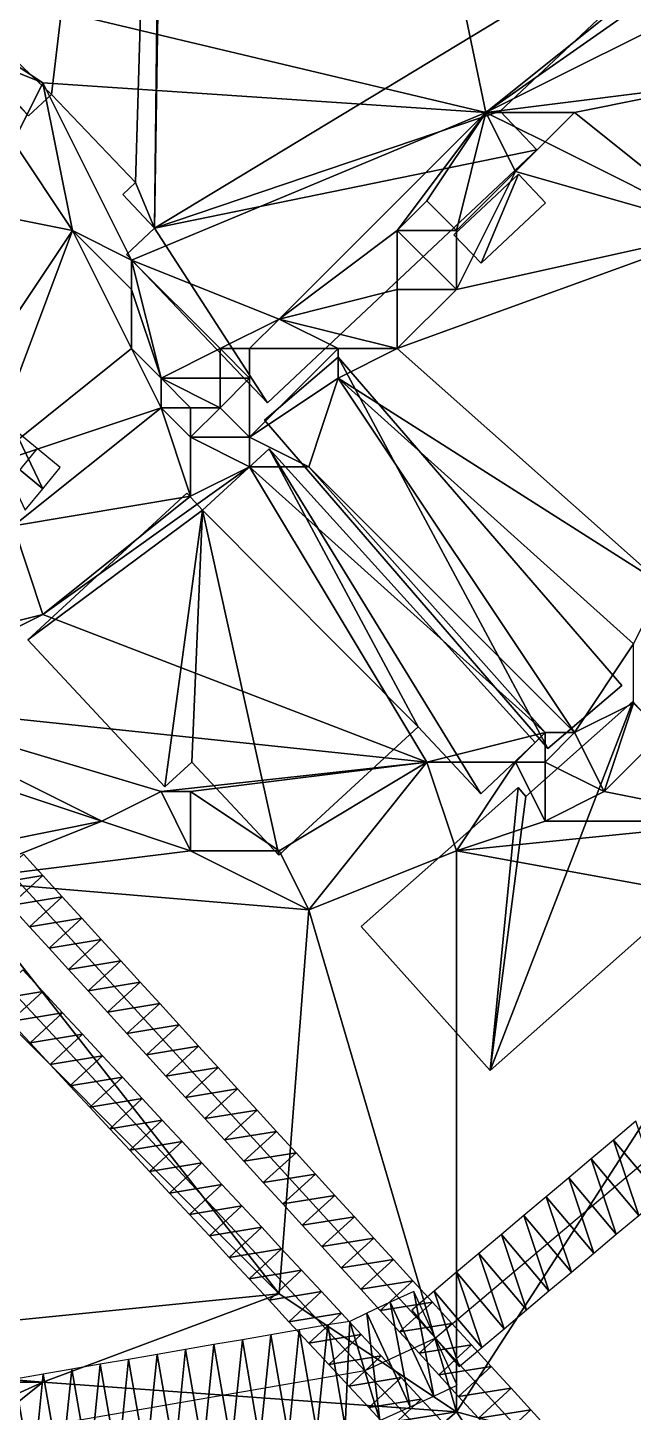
# Model space of a CAD drawing. Header units: metres. Extents: x -1103 to 901, y -902 to 905.
# Drawn here: x -485 to -444, y 412 to 505.7 of the extents above; entities that cross this region are included whole.
import ezdxf

# ---------------------------------------------------------------- set-up
doc = ezdxf.new("R2010")
doc.units = ezdxf.units.M
for name, color, linetype in [('OSM_BUILDING_FOOTPRINTS', 7, 'CONTINUOUS'), ('OSM_BUILDING_ROOFS', 1, 'CONTINUOUS'), ('OSM_BUILDING_WALLS', 8, 'CONTINUOUS'), ('OSM_ROAD_AXES', 2, 'CONTINUOUS'), ('OSM_ROAD_SURFACE', 9, 'CONTINUOUS'), ('OSM_TERRAIN', 3, 'CONTINUOUS')]:
    doc.layers.add(name, color=color, linetype=linetype)

msp = doc.modelspace()

# ---------------------------------------------------------------- linework, layer by layer
at = {"layer": 'OSM_BUILDING_FOOTPRINTS'}
msp.add_polyline3d([(-523.852, 529.436, 6.58), (-478.808, 571.792, 6.58), (-478.808, 571.792, 6.58), (-474.917, 567.7, 6.58), (-475.602, 567.059, 6.58), (-472.286, 563.586, 6.58), (-475.381, 560.667, 6.58), (-434.371, 517.625, 6.58), (-453.041, 500.075, 6.58), (-450.554, 497.465, 6.58), (-468.781, 480.334, 6.58), (-478.343, 490.365, 6.58), (-476.431, 492.156, 6.58), (-478.597, 494.434, 6.58), (-477.735, 495.242, 6.58), (-483.417, 501.213, 6.58), (-484.975, 499.754, 6.58), (-487.827, 502.751, 6.58)], dxfattribs=at)
for points in [[(-456.169, 491.714, 8.432), (-451.803, 495.817, 8.432), (-449.957, 493.882, 8.432), (-454.323, 489.779, 8.432), (-456.169, 491.714, 8.432)], [(-469.002, 479.151, 9.463), (-463.995, 483.42, 9.463), (-444.806, 461.18, 9.463), (-449.813, 456.911, 9.463), (-469.002, 479.151, 9.463)], [(-450.664, 457.332, 9.811), (-454.345, 453.848, 9.811), (-458.59, 458.393, 9.811), (-468.029, 449.69, 9.811), (-473.921, 456.004, 9.811), (-475.745, 454.334, 9.811), (-485.019, 464.276, 9.811), (-474.242, 474.207, 9.811), (-473.181, 473.068, 9.811), (-468.682, 477.216, 9.811), (-450.664, 457.332, 9.811)], [(-462.447, 444.857, 10.336), (-451.825, 454.268, 10.336), (-451.294, 453.671, 10.336), (-444.043, 460.096, 10.336), (-435.83, 450.962, 10.336), (-453.704, 435.114, 10.336), (-462.447, 444.857, 10.336)]]:
    msp.add_polyline3d(points, close=True, dxfattribs=at)
at = {"layer": 'OSM_BUILDING_ROOFS'}
for points in [[(-475.602, 567.059, 11.78), (-502.22, 519.14, 11.78), (-483.417, 501.213, 11.78)], [(-475.602, 567.059, 11.78), (-483.417, 501.213, 11.78), (-477.735, 495.242, 11.78)], [(-475.602, 567.059, 11.78), (-477.735, 495.242, 11.78), (-476.431, 492.156, 11.78)], [(-475.602, 567.059, 11.78), (-476.431, 492.156, 11.78), (-475.381, 560.667, 11.78)], [(-476.431, 492.156, 11.78), (-434.371, 517.625, 11.78), (-475.381, 560.667, 11.78)], [(-502.22, 519.14, 11.78), (-487.827, 502.751, 11.78), (-484.975, 499.754, 11.78)], [(-502.22, 519.14, 11.78), (-484.975, 499.754, 11.78), (-483.417, 501.213, 11.78)], [(-476.431, 492.156, 11.78), (-453.041, 500.075, 11.78), (-434.371, 517.625, 11.78)], [(-476.431, 492.156, 11.78), (-450.554, 497.465, 11.78), (-453.041, 500.075, 11.78)], [(-476.431, 492.156, 11.78), (-468.781, 480.334, 11.78), (-450.554, 497.465, 11.78)], [(-477.735, 495.242, 11.78), (-478.597, 494.434, 11.78), (-476.431, 492.156, 11.78)], [(-451.803, 495.817, 18.432), (-456.169, 491.714, 18.432), (-454.323, 489.779, 18.432)], [(-451.803, 495.817, 18.432), (-454.323, 489.779, 18.432), (-449.957, 493.882, 18.432)], [(-476.431, 492.156, 11.78), (-478.343, 490.365, 11.78), (-468.781, 480.334, 11.78)], [(-463.995, 483.42, 19.463), (-469.002, 479.151, 19.463), (-449.813, 456.911, 19.463)], [(-463.995, 483.42, 19.463), (-449.813, 456.911, 19.463), (-444.806, 461.18, 19.463)], [(-458.59, 458.393, 18.211), (-468.682, 477.216, 18.211), (-473.181, 473.068, 18.211)], [(-454.345, 453.848, 18.211), (-450.664, 457.332, 18.211), (-468.682, 477.216, 18.211)], [(-458.59, 458.393, 18.211), (-454.345, 453.848, 18.211), (-468.682, 477.216, 18.211)], [(-473.181, 473.068, 18.211), (-474.242, 474.207, 18.211), (-485.019, 464.276, 18.211)], [(-473.181, 473.068, 18.211), (-485.019, 464.276, 18.211), (-475.745, 454.334, 18.211)], [(-473.181, 473.068, 18.211), (-475.745, 454.334, 18.211), (-473.921, 456.004, 18.211)], [(-473.181, 473.068, 18.211), (-473.921, 456.004, 18.211), (-468.029, 449.69, 18.211)], [(-473.181, 473.068, 18.211), (-468.029, 449.69, 18.211), (-458.59, 458.393, 18.211)], [(-453.704, 435.114, 25.136), (-435.83, 450.962, 25.136), (-444.043, 460.096, 25.136)], [(-453.704, 435.114, 25.136), (-444.043, 460.096, 25.136), (-451.294, 453.671, 25.136)], [(-451.825, 454.268, 25.136), (-462.447, 444.857, 25.136), (-453.704, 435.114, 25.136)], [(-453.704, 435.114, 25.136), (-451.294, 453.671, 25.136), (-451.825, 454.268, 25.136)]]:
    msp.add_3dface(points, dxfattribs=at)
at = {"layer": 'OSM_BUILDING_WALLS'}
for points in [[(-453.041, 500.075, 6.58), (-434.371, 517.625, 6.58), (-434.371, 517.625, 11.78)], [(-453.041, 500.075, 6.58), (-434.371, 517.625, 11.78), (-453.041, 500.075, 11.78)], [(-487.827, 502.751, 6.58), (-484.975, 499.754, 6.58), (-484.975, 499.754, 11.78)], [(-487.827, 502.751, 6.58), (-484.975, 499.754, 11.78), (-487.827, 502.751, 11.78)], [(-484.975, 499.754, 6.58), (-483.417, 501.213, 6.58), (-483.417, 501.213, 11.78)], [(-484.975, 499.754, 6.58), (-483.417, 501.213, 11.78), (-484.975, 499.754, 11.78)], [(-483.417, 501.213, 6.58), (-477.735, 495.242, 6.58), (-477.735, 495.242, 11.78)], [(-483.417, 501.213, 6.58), (-477.735, 495.242, 11.78), (-483.417, 501.213, 11.78)], [(-450.554, 497.465, 6.58), (-453.041, 500.075, 6.58), (-453.041, 500.075, 11.78)], [(-450.554, 497.465, 6.58), (-453.041, 500.075, 11.78), (-450.554, 497.465, 11.78)], [(-468.781, 480.334, 6.58), (-450.554, 497.465, 6.58), (-450.554, 497.465, 11.78)], [(-468.781, 480.334, 6.58), (-450.554, 497.465, 11.78), (-468.781, 480.334, 11.78)], [(-477.735, 495.242, 6.58), (-478.597, 494.434, 6.58), (-478.597, 494.434, 11.78)], [(-477.735, 495.242, 6.58), (-478.597, 494.434, 11.78), (-477.735, 495.242, 11.78)], [(-451.803, 495.817, 8.432), (-456.169, 491.714, 8.432), (-456.169, 491.714, 18.432)], [(-451.803, 495.817, 8.432), (-456.169, 491.714, 18.432), (-451.803, 495.817, 18.432)], [(-449.957, 493.882, 8.432), (-451.803, 495.817, 8.432), (-451.803, 495.817, 18.432)], [(-449.957, 493.882, 8.432), (-451.803, 495.817, 18.432), (-449.957, 493.882, 18.432)], [(-478.597, 494.434, 6.58), (-476.431, 492.156, 6.58), (-476.431, 492.156, 11.78)], [(-478.597, 494.434, 6.58), (-476.431, 492.156, 11.78), (-478.597, 494.434, 11.78)], [(-454.323, 489.779, 8.432), (-449.957, 493.882, 8.432), (-449.957, 493.882, 18.432)], [(-454.323, 489.779, 8.432), (-449.957, 493.882, 18.432), (-454.323, 489.779, 18.432)], [(-476.431, 492.156, 6.58), (-478.343, 490.365, 6.58), (-478.343, 490.365, 11.78)], [(-476.431, 492.156, 6.58), (-478.343, 490.365, 11.78), (-476.431, 492.156, 11.78)], [(-456.169, 491.714, 8.432), (-454.323, 489.779, 8.432), (-454.323, 489.779, 18.432)], [(-456.169, 491.714, 8.432), (-454.323, 489.779, 18.432), (-456.169, 491.714, 18.432)], [(-478.343, 490.365, 6.58), (-468.781, 480.334, 6.58), (-468.781, 480.334, 11.78)], [(-478.343, 490.365, 6.58), (-468.781, 480.334, 11.78), (-478.343, 490.365, 11.78)], [(-463.995, 483.42, 9.463), (-469.002, 479.151, 9.463), (-469.002, 479.151, 19.463)], [(-463.995, 483.42, 9.463), (-469.002, 479.151, 19.463), (-463.995, 483.42, 19.463)], [(-444.806, 461.18, 9.463), (-463.995, 483.42, 9.463), (-463.995, 483.42, 19.463)], [(-444.806, 461.18, 9.463), (-463.995, 483.42, 19.463), (-444.806, 461.18, 19.463)], [(-469.002, 479.151, 9.463), (-449.813, 456.911, 9.463), (-449.813, 456.911, 19.463)], [(-469.002, 479.151, 9.463), (-449.813, 456.911, 19.463), (-469.002, 479.151, 19.463)], [(-468.682, 477.216, 9.811), (-473.181, 473.068, 9.811), (-473.181, 473.068, 18.211)], [(-468.682, 477.216, 9.811), (-473.181, 473.068, 18.211), (-468.682, 477.216, 18.211)], [(-450.664, 457.332, 9.811), (-468.682, 477.216, 9.811), (-468.682, 477.216, 18.211)], [(-450.664, 457.332, 9.811), (-468.682, 477.216, 18.211), (-450.664, 457.332, 18.211)], [(-474.242, 474.207, 9.811), (-485.019, 464.276, 9.811), (-485.019, 464.276, 18.211)], [(-474.242, 474.207, 9.811), (-485.019, 464.276, 18.211), (-474.242, 474.207, 18.211)], [(-473.181, 473.068, 9.811), (-474.242, 474.207, 9.811), (-474.242, 474.207, 18.211)], [(-473.181, 473.068, 9.811), (-474.242, 474.207, 18.211), (-473.181, 473.068, 18.211)], [(-485.019, 464.276, 9.811), (-475.745, 454.334, 9.811), (-475.745, 454.334, 18.211)], [(-485.019, 464.276, 9.811), (-475.745, 454.334, 18.211), (-485.019, 464.276, 18.211)], [(-449.813, 456.911, 9.463), (-444.806, 461.18, 9.463), (-444.806, 461.18, 19.463)], [(-449.813, 456.911, 9.463), (-444.806, 461.18, 19.463), (-449.813, 456.911, 19.463)], [(-444.043, 460.096, 10.336), (-451.294, 453.671, 10.336), (-451.294, 453.671, 25.136)], [(-444.043, 460.096, 10.336), (-451.294, 453.671, 25.136), (-444.043, 460.096, 25.136)], [(-435.83, 450.962, 10.336), (-444.043, 460.096, 10.336), (-444.043, 460.096, 25.136)], [(-435.83, 450.962, 10.336), (-444.043, 460.096, 25.136), (-435.83, 450.962, 25.136)], [(-468.029, 449.69, 9.811), (-458.59, 458.393, 9.811), (-458.59, 458.393, 18.211)], [(-468.029, 449.69, 9.811), (-458.59, 458.393, 18.211), (-468.029, 449.69, 18.211)], [(-458.59, 458.393, 9.811), (-454.345, 453.848, 9.811), (-454.345, 453.848, 18.211)], [(-458.59, 458.393, 9.811), (-454.345, 453.848, 18.211), (-458.59, 458.393, 18.211)], [(-454.345, 453.848, 9.811), (-450.664, 457.332, 9.811), (-450.664, 457.332, 18.211)], [(-454.345, 453.848, 9.811), (-450.664, 457.332, 18.211), (-454.345, 453.848, 18.211)], [(-475.745, 454.334, 9.811), (-473.921, 456.004, 9.811), (-473.921, 456.004, 18.211)], [(-475.745, 454.334, 9.811), (-473.921, 456.004, 18.211), (-475.745, 454.334, 18.211)], [(-473.921, 456.004, 9.811), (-468.029, 449.69, 9.811), (-468.029, 449.69, 18.211)], [(-473.921, 456.004, 9.811), (-468.029, 449.69, 18.211), (-473.921, 456.004, 18.211)], [(-451.825, 454.268, 10.336), (-462.447, 444.857, 10.336), (-462.447, 444.857, 25.136)], [(-451.825, 454.268, 10.336), (-462.447, 444.857, 25.136), (-451.825, 454.268, 25.136)], [(-451.294, 453.671, 10.336), (-451.825, 454.268, 10.336), (-451.825, 454.268, 25.136)], [(-451.294, 453.671, 10.336), (-451.825, 454.268, 25.136), (-451.294, 453.671, 25.136)], [(-453.704, 435.114, 10.336), (-435.83, 450.962, 10.336), (-435.83, 450.962, 25.136)], [(-453.704, 435.114, 10.336), (-435.83, 450.962, 25.136), (-453.704, 435.114, 25.136)], [(-462.447, 444.857, 10.336), (-453.704, 435.114, 10.336), (-453.704, 435.114, 25.136)], [(-462.447, 444.857, 10.336), (-453.704, 435.114, 25.136), (-462.447, 444.857, 25.136)]]:
    msp.add_3dface(points, dxfattribs=at)
at = {"layer": 'OSM_ROAD_AXES'}
for points in [[(122.704, 900, 14.924), (119.46, 899.394, 14.933), (106.482, 892.704, 14.527), (74.459, 865.687, 12.272), (60.41, 853.832, 10.881), (51.611, 846.411, 10.251), (47.432, 842.883, 10.112), (37.119, 834.18, 9.665), (-27.977, 779.25, 22.168), (-47.145, 763.081, 20.766), (-119.813, 701.759, 11.666), (-283.232, 563.809, 11.554), (-361.261, 499.721, 16.837), (-381.478, 480.954, 12.537), (-457.418, 416.977, 14.011)], [(-838.648, 834.494, 15.4), (-831.551, 826.731, 15.381), (-825.228, 819.797, 14.907), (-811.068, 804.292, 14.83), (-764.928, 753.786, 13.168), (-675.103, 655.385, 11.211), (-644.461, 622.208, 8.88), (-643.19, 620.439, 8.946), (-597.703, 570.619, 12.345), (-502.252, 466.079, 12.351), (-457.418, 416.977, 14.011), (-369.163, 320.322, 16.335), (-349.653, 307.45, 14.764)], [(-361.437, 301.467, 13.838), (-370.103, 315.434, 15.982), (-462.193, 414.766, 14.188), (-601.052, 564.337, 12.663), (-622.199, 587.24, 10.487), (-643.654, 610.475, 9.174), (-645.611, 612.908, 9.08), (-707.867, 679.725, 14.044), (-807.818, 787.328, 14.131), (-831.396, 812.951, 14.445), (-838.526, 820.648, 14.021)], [(-502.252, 466.079, 12.351), (-493.851, 465.681, 11.993), (-484.367, 477.226, 11.242)], [(-457.418, 416.977, 14.011), (-462.193, 414.766, 14.188), (-541.139, 401.118, 17.827), (-647.907, 382.56, 17.765)]]:
    msp.add_polyline3d(points, dxfattribs=at)
at = {"layer": 'OSM_ROAD_SURFACE'}
for points in [[(-484.007, 474.514, 11.331), (-485.913, 478.496, 11.217), (-487.098, 477.053, 11.276)], [(-484.007, 474.514, 11.331), (-482.822, 475.957, 11.307), (-485.913, 478.496, 11.217)], [(-485.193, 473.071, 11.355), (-484.007, 474.514, 11.331), (-487.098, 477.053, 11.276)], [(-487.536, 447.737, 13.874), (-484.002, 448.316, 13.805), (-485.321, 449.76, 13.653)], [(-487.536, 447.737, 13.874), (-486.217, 446.293, 13.893), (-484.002, 448.316, 13.805)], [(-486.217, 446.293, 13.893), (-482.683, 446.872, 13.889), (-484.002, 448.316, 13.805)], [(-486.217, 446.293, 13.893), (-484.899, 444.849, 13.913), (-482.683, 446.872, 13.889)], [(-484.899, 444.849, 13.913), (-481.365, 445.428, 13.908), (-482.683, 446.872, 13.889)], [(-484.899, 444.849, 13.913), (-483.58, 443.405, 13.932), (-481.365, 445.428, 13.908)], [(-483.58, 443.405, 13.932), (-480.046, 443.984, 13.927), (-481.365, 445.428, 13.908)], [(-483.58, 443.405, 13.932), (-482.261, 441.961, 13.951), (-480.046, 443.984, 13.927)], [(-482.261, 441.961, 13.951), (-478.727, 442.54, 13.947), (-480.046, 443.984, 13.927)], [(-484.012, 440.473, 13.969), (-485.36, 441.925, 13.948), (-487.559, 439.884, 13.947)], [(-482.261, 441.961, 13.951), (-480.943, 440.517, 13.971), (-478.727, 442.54, 13.947)], [(-480.943, 440.517, 13.971), (-477.409, 441.095, 13.966), (-478.727, 442.54, 13.947)], [(-480.943, 440.517, 13.971), (-479.624, 439.073, 13.99), (-477.409, 441.095, 13.966)], [(-479.624, 439.073, 13.99), (-476.09, 439.651, 13.985), (-477.409, 441.095, 13.966)], [(-484.012, 440.473, 13.969), (-487.559, 439.884, 13.947), (-486.211, 438.431, 13.968)], [(-482.664, 439.02, 13.988), (-484.012, 440.473, 13.969), (-486.211, 438.431, 13.968)], [(-482.664, 439.02, 13.988), (-486.211, 438.431, 13.968), (-484.862, 436.979, 13.989)], [(-481.316, 437.568, 14.008), (-482.664, 439.02, 13.988), (-484.862, 436.979, 13.989)], [(-479.624, 439.073, 13.99), (-478.305, 437.628, 14.009), (-476.09, 439.651, 13.985)], [(-478.305, 437.628, 14.009), (-474.771, 438.207, 14.005), (-476.09, 439.651, 13.985)], [(-478.305, 437.628, 14.009), (-476.987, 436.184, 14.028), (-474.771, 438.207, 14.005)], [(-476.987, 436.184, 14.028), (-473.453, 436.763, 14.024), (-474.771, 438.207, 14.005)], [(-481.316, 437.568, 14.008), (-484.862, 436.979, 13.989), (-483.514, 435.527, 14.01)], [(-479.968, 436.116, 14.027), (-481.316, 437.568, 14.008), (-483.514, 435.527, 14.01)], [(-479.968, 436.116, 14.027), (-483.514, 435.527, 14.01), (-482.166, 434.075, 14.036)], [(-478.619, 434.664, 14.046), (-479.968, 436.116, 14.027), (-482.166, 434.075, 14.036)], [(-476.987, 436.184, 14.028), (-475.668, 434.74, 14.048), (-473.453, 436.763, 14.024)], [(-475.668, 434.74, 14.048), (-472.134, 435.319, 14.043), (-473.453, 436.763, 14.024)], [(-475.668, 434.74, 14.048), (-474.349, 433.296, 14.067), (-472.134, 435.319, 14.043)], [(-474.349, 433.296, 14.067), (-470.815, 433.875, 14.062), (-472.134, 435.319, 14.043)], [(-478.619, 434.664, 14.046), (-482.166, 434.075, 14.036), (-480.818, 432.623, 14.062)], [(-477.271, 433.212, 14.066), (-478.619, 434.664, 14.046), (-480.818, 432.623, 14.062)], [(-477.271, 433.212, 14.066), (-480.818, 432.623, 14.062), (-479.47, 431.171, 14.089)], [(-475.923, 431.76, 14.085), (-477.271, 433.212, 14.066), (-479.47, 431.171, 14.089)], [(-474.349, 433.296, 14.067), (-473.031, 431.852, 14.086), (-470.815, 433.875, 14.062)], [(-473.031, 431.852, 14.086), (-469.497, 432.43, 14.082), (-470.815, 433.875, 14.062)], [(-473.031, 431.852, 14.086), (-471.712, 430.408, 14.106), (-469.497, 432.43, 14.082)], [(-471.712, 430.408, 14.106), (-468.178, 430.986, 14.101), (-469.497, 432.43, 14.082)], [(-475.923, 431.76, 14.085), (-479.47, 431.171, 14.089), (-478.122, 429.719, 14.115)], [(-474.575, 430.308, 14.105), (-475.923, 431.76, 14.085), (-478.122, 429.719, 14.115)], [(-443.84, 431.685, 13.913), (-445.359, 430.405, 13.927), (-442.138, 426.581, 13.96)], [(-471.712, 430.408, 14.106), (-470.393, 428.963, 14.125), (-468.178, 430.986, 14.101)], [(-470.393, 428.963, 14.125), (-466.859, 429.542, 14.112), (-468.178, 430.986, 14.101)], [(-445.359, 430.405, 13.927), (-446.878, 429.126, 13.941), (-443.657, 425.302, 13.97)], [(-445.359, 430.405, 13.927), (-443.657, 425.302, 13.97), (-442.138, 426.581, 13.96)], [(-474.575, 430.308, 14.105), (-478.122, 429.719, 14.115), (-476.774, 428.266, 14.142)], [(-473.227, 428.855, 14.124), (-474.575, 430.308, 14.105), (-476.774, 428.266, 14.142)], [(-470.393, 428.963, 14.125), (-469.075, 427.519, 14.144), (-466.859, 429.542, 14.112)], [(-469.075, 427.519, 14.144), (-465.541, 428.098, 14.101), (-466.859, 429.542, 14.112)], [(-473.227, 428.855, 14.124), (-476.774, 428.266, 14.142), (-475.425, 426.814, 14.168)], [(-471.879, 427.403, 14.143), (-473.227, 428.855, 14.124), (-475.425, 426.814, 14.168)], [(-446.878, 429.126, 13.941), (-448.397, 427.846, 13.954), (-445.175, 424.022, 13.981)], [(-446.878, 429.126, 13.941), (-445.175, 424.022, 13.981), (-443.657, 425.302, 13.97)], [(-469.075, 427.519, 14.144), (-467.756, 426.075, 14.163), (-465.541, 428.098, 14.101)], [(-467.756, 426.075, 14.163), (-464.222, 426.654, 14.09), (-465.541, 428.098, 14.101)], [(-448.397, 427.846, 13.954), (-449.916, 426.566, 13.968), (-446.694, 422.743, 13.992)], [(-448.397, 427.846, 13.954), (-446.694, 422.743, 13.992), (-445.175, 424.022, 13.981)], [(-471.879, 427.403, 14.143), (-475.425, 426.814, 14.168), (-474.077, 425.362, 14.195)], [(-470.531, 425.951, 14.163), (-471.879, 427.403, 14.143), (-474.077, 425.362, 14.195)], [(-467.756, 426.075, 14.163), (-466.437, 424.631, 14.157), (-464.222, 426.654, 14.09)], [(-466.437, 424.631, 14.157), (-462.903, 425.21, 14.08), (-464.222, 426.654, 14.09)], [(-470.531, 425.951, 14.163), (-474.077, 425.362, 14.195), (-472.729, 423.91, 14.221)], [(-469.182, 424.499, 14.182), (-470.531, 425.951, 14.163), (-472.729, 423.91, 14.221)], [(-449.916, 426.566, 13.968), (-451.434, 425.287, 13.982), (-448.213, 421.463, 14.003)], [(-449.916, 426.566, 13.968), (-448.213, 421.463, 14.003), (-446.694, 422.743, 13.992)], [(-466.437, 424.631, 14.157), (-465.119, 423.187, 14.147), (-462.903, 425.21, 14.08)], [(-465.119, 423.187, 14.147), (-461.585, 423.765, 14.069), (-462.903, 425.21, 14.08)], [(-451.434, 425.287, 13.982), (-452.953, 424.007, 13.995), (-449.732, 420.184, 14.014)], [(-451.434, 425.287, 13.982), (-449.732, 420.184, 14.014), (-448.213, 421.463, 14.003)], [(-469.182, 424.499, 14.182), (-472.729, 423.91, 14.221), (-471.381, 422.458, 14.248)], [(-467.834, 423.047, 14.202), (-469.182, 424.499, 14.182), (-471.381, 422.458, 14.248)], [(-452.953, 424.007, 13.995), (-454.472, 422.728, 14.009), (-451.25, 418.904, 14.025)], [(-452.953, 424.007, 13.995), (-451.25, 418.904, 14.025), (-449.732, 420.184, 14.014)], [(-467.834, 423.047, 14.202), (-471.381, 422.458, 14.248), (-470.033, 421.006, 14.274)], [(-466.486, 421.595, 14.192), (-467.834, 423.047, 14.202), (-470.033, 421.006, 14.274)], [(-465.119, 423.187, 14.147), (-463.8, 421.743, 14.136), (-461.585, 423.765, 14.069)], [(-463.8, 421.743, 14.136), (-460.266, 422.321, 14.058), (-461.585, 423.765, 14.069)], [(-463.8, 421.743, 14.136), (-462.481, 420.298, 14.125), (-460.266, 422.321, 14.058)], [(-462.481, 420.298, 14.125), (-458.947, 420.877, 14.048), (-460.266, 422.321, 14.058)], [(-454.472, 422.728, 14.009), (-455.991, 421.448, 14.023), (-452.769, 417.624, 14.038)], [(-454.472, 422.728, 14.009), (-452.769, 417.624, 14.038), (-451.25, 418.904, 14.025)], [(-466.486, 421.595, 14.192), (-470.033, 421.006, 14.274), (-468.685, 419.554, 14.297)], [(-465.138, 420.143, 14.181), (-466.486, 421.595, 14.192), (-468.685, 419.554, 14.297)], [(-455.991, 421.448, 14.023), (-457.51, 420.169, 14.04), (-454.288, 416.345, 14.051)], [(-455.991, 421.448, 14.023), (-454.288, 416.345, 14.051), (-452.769, 417.624, 14.038)], [(-465.138, 420.143, 14.181), (-468.685, 419.554, 14.297), (-467.337, 418.101, 14.309)], [(-463.79, 418.69, 14.17), (-465.138, 420.143, 14.181), (-467.337, 418.101, 14.309)], [(-462.481, 420.298, 14.125), (-461.163, 418.854, 14.115), (-458.947, 420.877, 14.048)], [(-461.163, 418.854, 14.115), (-457.629, 419.433, 14.045), (-458.947, 420.877, 14.048)], [(-458.889, 420.153, 14.055), (-460.48, 419.416, 14.095), (-457.538, 413.064, 14.106)], [(-457.51, 420.169, 14.04), (-459.028, 418.889, 14.071), (-455.807, 415.065, 14.065)], [(-458.889, 420.153, 14.055), (-457.538, 413.064, 14.106), (-455.947, 413.801, 14.074)], [(-457.51, 420.169, 14.04), (-455.807, 415.065, 14.065), (-454.288, 416.345, 14.051)], [(-460.48, 419.416, 14.095), (-462.072, 418.679, 14.135), (-459.13, 412.327, 14.22)], [(-461.163, 418.854, 14.115), (-459.844, 417.41, 14.104), (-457.629, 419.433, 14.045)], [(-460.48, 419.416, 14.095), (-459.13, 412.327, 14.22), (-457.538, 413.064, 14.106)], [(-459.844, 417.41, 14.104), (-456.31, 417.989, 14.048), (-457.629, 419.433, 14.045)], [(-463.79, 418.69, 14.17), (-467.337, 418.101, 14.309), (-465.988, 416.649, 14.321)], [(-462.442, 417.238, 14.158), (-463.79, 418.69, 14.17), (-465.988, 416.649, 14.321)], [(-462.072, 418.679, 14.135), (-463.212, 418.114, 14.164), (-461.174, 411.417, 14.338)], [(-462.072, 418.679, 14.135), (-461.174, 411.417, 14.338), (-459.13, 412.327, 14.22)], [(-466.64, 417.549, 14.305), (-468.566, 417.216, 14.415), (-467.373, 410.318, 14.648)], [(-466.64, 417.549, 14.305), (-467.373, 410.318, 14.648), (-465.448, 410.651, 14.552)], [(-464.714, 417.881, 14.197), (-466.64, 417.549, 14.305), (-465.448, 410.651, 14.552)], [(-464.714, 417.881, 14.197), (-465.448, 410.651, 14.552), (-463.522, 410.984, 14.456)], [(-463.212, 418.114, 14.164), (-464.714, 417.881, 14.197), (-463.522, 410.984, 14.456)], [(-463.212, 418.114, 14.164), (-463.522, 410.984, 14.456), (-461.174, 411.417, 14.338)], [(-459.844, 417.41, 14.104), (-458.525, 415.966, 14.093), (-456.31, 417.989, 14.048)], [(-458.525, 415.966, 14.093), (-454.973, 416.524, 14.053), (-456.31, 417.989, 14.048)], [(-472.417, 416.55, 14.636), (-474.342, 416.217, 14.746), (-473.15, 409.319, 14.936)], [(-472.417, 416.55, 14.636), (-473.15, 409.319, 14.936), (-471.224, 409.652, 14.84)], [(-470.491, 416.883, 14.525), (-472.417, 416.55, 14.636), (-471.224, 409.652, 14.84)], [(-470.491, 416.883, 14.525), (-471.224, 409.652, 14.84), (-469.299, 409.985, 14.744)], [(-468.566, 417.216, 14.415), (-470.491, 416.883, 14.525), (-469.299, 409.985, 14.744)], [(-468.566, 417.216, 14.415), (-469.299, 409.985, 14.744), (-467.373, 410.318, 14.648)], [(-462.442, 417.238, 14.158), (-465.988, 416.649, 14.321), (-464.64, 415.197, 14.333)], [(-461.093, 415.786, 14.147), (-462.442, 417.238, 14.158), (-464.64, 415.197, 14.333)], [(-458.525, 415.966, 14.093), (-457.188, 414.501, 14.083), (-454.973, 416.524, 14.053)], [(-457.188, 414.501, 14.083), (-453.635, 415.06, 14.059), (-454.973, 416.524, 14.053)], [(-478.193, 415.551, 14.967), (-480.119, 415.219, 15.078), (-478.926, 408.321, 15.225)], [(-478.193, 415.551, 14.967), (-478.926, 408.321, 15.225), (-477.001, 408.654, 15.129)], [(-476.268, 415.884, 14.857), (-478.193, 415.551, 14.967), (-477.001, 408.654, 15.129)], [(-476.268, 415.884, 14.857), (-477.001, 408.654, 15.129), (-475.075, 408.987, 15.033)], [(-474.342, 416.217, 14.746), (-476.268, 415.884, 14.857), (-475.075, 408.987, 15.033)], [(-474.342, 416.217, 14.746), (-475.075, 408.987, 15.033), (-473.15, 409.319, 14.936)], [(-461.093, 415.786, 14.147), (-464.64, 415.197, 14.333), (-463.292, 413.745, 14.345)], [(-459.739, 414.325, 14.143), (-461.093, 415.786, 14.147), (-463.292, 413.745, 14.345)], [(-483.97, 414.553, 15.299), (-485.895, 414.22, 15.411), (-484.703, 407.322, 15.514)], [(-483.97, 414.553, 15.299), (-484.703, 407.322, 15.514), (-482.777, 407.655, 15.417)], [(-482.044, 414.886, 15.188), (-483.97, 414.553, 15.299), (-482.777, 407.655, 15.417)], [(-482.044, 414.886, 15.188), (-482.777, 407.655, 15.417), (-480.852, 407.988, 15.321)], [(-480.119, 415.219, 15.078), (-482.044, 414.886, 15.188), (-480.852, 407.988, 15.321)], [(-480.119, 415.219, 15.078), (-480.852, 407.988, 15.321), (-478.926, 408.321, 15.225)], [(-457.188, 414.501, 14.083), (-455.851, 413.037, 14.079), (-453.635, 415.06, 14.059)], [(-455.851, 413.037, 14.079), (-452.298, 413.595, 14.074), (-453.635, 415.06, 14.059)], [(-485.895, 414.22, 15.411), (-486.628, 406.989, 15.61), (-484.703, 407.322, 15.514)], [(-459.739, 414.325, 14.143), (-463.292, 413.745, 14.345), (-461.938, 412.285, 14.353)], [(-458.384, 412.864, 14.155), (-459.739, 414.325, 14.143), (-461.938, 412.285, 14.353)], [(-455.851, 413.037, 14.079), (-454.514, 411.573, 14.092), (-452.298, 413.595, 14.074)], [(-454.514, 411.573, 14.092), (-450.961, 412.131, 14.088), (-452.298, 413.595, 14.074)], [(-458.384, 412.864, 14.155), (-461.938, 412.285, 14.353), (-460.584, 410.824, 14.325)], [(-457.03, 411.403, 14.148), (-458.384, 412.864, 14.155), (-460.584, 410.824, 14.325)], [(-454.514, 411.573, 14.092), (-453.177, 410.108, 14.144), (-450.961, 412.131, 14.088)], [(-453.177, 410.108, 14.144), (-449.624, 410.666, 14.103), (-450.961, 412.131, 14.088)]]:
    msp.add_3dface(points, dxfattribs=at)
at = {"layer": 'OSM_TERRAIN'}
for points in [[(-454, 500, 9.148), (-464, 548, 9.148), (-496, 510, 9.251)], [(-434, 516, 9.247), (-464, 548, 9.148), (-454, 500, 9.148)], [(-434, 514, 9.816), (-434, 516, 9.247), (-454, 500, 9.148)], [(-454, 500, 9.148), (-438, 508, 9.66), (-434, 514, 9.816)], [(-494, 506, 10.676), (-484, 502, 9.148), (-496, 510, 9.251)], [(-484, 502, 9.148), (-454, 500, 9.148), (-496, 510, 9.251)], [(-454, 500, 9.148), (-438, 502, 10.019), (-438, 508, 9.66)], [(-486, 498, 10.739), (-484, 502, 9.148), (-494, 506, 10.676)], [(-482, 492, 10.549), (-484, 502, 9.148), (-486, 498, 10.739)], [(-482, 492, 10.549), (-478, 490, 9.149), (-484, 502, 9.148)], [(-478, 490, 9.149), (-454, 500, 9.148), (-484, 502, 9.148)], [(-448, 500, 10.004), (-438, 502, 10.019), (-454, 500, 9.148)], [(-438, 492, 10.651), (-438, 502, 10.019), (-448, 500, 10.004)], [(-494, 474, 10.813), (-482, 492, 10.549), (-522, 500, 10.646)], [(-482, 492, 10.549), (-486, 498, 10.739), (-522, 500, 10.646)], [(-478, 490, 9.149), (-468, 486, 9.148), (-454, 500, 9.148)], [(-468, 486, 9.148), (-460, 492, 9.204), (-454, 500, 9.148)], [(-460, 492, 9.204), (-458, 494, 9.531), (-454, 500, 9.148)], [(-456, 492, 10.533), (-454, 500, 9.148), (-458, 494, 9.531)], [(-456, 492, 10.533), (-452, 496, 10.471), (-454, 500, 9.148)], [(-452, 496, 10.471), (-450, 498, 9.709), (-454, 500, 9.148)], [(-450, 498, 9.709), (-448, 500, 10.004), (-454, 500, 9.148)], [(-450, 498, 9.709), (-438, 492, 10.651), (-448, 500, 10.004)], [(-438, 492, 10.651), (-450, 498, 9.709), (-452, 496, 10.471)], [(-456, 488, 10.479), (-452, 496, 10.471), (-456, 492, 10.533)], [(-452, 496, 10.471), (-456, 488, 10.479), (-438, 492, 10.651)], [(-460, 492, 9.204), (-456, 492, 10.533), (-458, 494, 9.531)], [(-494, 474, 10.813), (-488, 476, 11.269), (-482, 492, 10.549)], [(-488, 476, 11.269), (-478, 484, 10.971), (-482, 492, 10.549)], [(-478, 484, 10.971), (-478, 488, 9.706), (-482, 492, 10.549)], [(-478, 488, 9.706), (-478, 490, 9.149), (-482, 492, 10.549)], [(-460, 488, 9.321), (-460, 492, 9.204), (-468, 486, 9.148)], [(-460, 484, 10.825), (-442, 468, 11.818), (-438, 492, 10.651)], [(-460, 484, 10.825), (-438, 492, 10.651), (-456, 488, 10.479)], [(-460, 488, 9.321), (-456, 488, 10.479), (-460, 492, 9.204)], [(-456, 488, 10.479), (-456, 492, 10.533), (-460, 492, 9.204)], [(-476, 482, 11.076), (-478, 490, 9.149), (-478, 488, 9.706)], [(-476, 482, 11.076), (-472, 484, 9.148), (-478, 490, 9.149)], [(-472, 484, 9.148), (-468, 486, 9.148), (-478, 490, 9.149)], [(-478, 484, 10.971), (-476, 482, 11.076), (-478, 488, 9.706)], [(-460, 484, 10.825), (-460, 488, 9.321), (-468, 486, 9.148)], [(-460, 484, 10.825), (-456, 488, 10.479), (-460, 488, 9.321)], [(-472, 484, 9.148), (-470, 484, 9.148), (-468, 486, 9.148)], [(-470, 484, 9.148), (-464, 484, 11.369), (-468, 486, 9.148)], [(-464, 484, 11.369), (-460, 484, 10.825), (-468, 486, 9.148)], [(-488, 476, 11.269), (-476, 480, 11.182), (-478, 484, 10.971)], [(-476, 480, 11.182), (-476, 482, 11.076), (-478, 484, 10.971)], [(-476, 482, 11.076), (-472, 482, 9.717), (-472, 484, 9.148)], [(-472, 482, 9.717), (-470, 482, 9.904), (-472, 484, 9.148)], [(-470, 482, 9.904), (-470, 484, 9.148), (-472, 484, 9.148)], [(-470, 478, 11.727), (-470, 484, 9.148), (-470, 482, 9.904)], [(-470, 478, 11.727), (-464, 482, 11.699), (-464, 484, 11.369)], [(-470, 478, 11.727), (-464, 484, 11.369), (-470, 484, 9.148)], [(-464, 482, 11.699), (-442, 468, 11.818), (-460, 484, 10.825)], [(-464, 482, 11.699), (-460, 484, 10.825), (-464, 484, 11.369)], [(-476, 480, 11.182), (-474, 480, 11.182), (-476, 482, 11.076)], [(-474, 480, 11.182), (-472, 480, 10.726), (-476, 482, 11.076)], [(-472, 480, 10.726), (-472, 482, 9.717), (-476, 482, 11.076)], [(-472, 480, 10.726), (-470, 482, 9.904), (-472, 482, 9.717)], [(-472, 480, 10.726), (-470, 478, 11.727), (-470, 482, 9.904)], [(-466, 476, 11.699), (-464, 482, 11.699), (-470, 478, 11.727)], [(-448, 458, 11.827), (-464, 482, 11.699), (-466, 476, 11.699)], [(-448, 458, 11.827), (-444, 464, 11.816), (-464, 482, 11.699)], [(-444, 464, 11.816), (-442, 468, 11.818), (-464, 482, 11.699)], [(-486, 472, 11.323), (-476, 480, 11.182), (-488, 476, 11.269)], [(-486, 472, 11.323), (-474, 474, 12.473), (-476, 480, 11.182)], [(-474, 474, 12.473), (-474, 478, 11.347), (-476, 480, 11.182)], [(-474, 478, 11.347), (-474, 480, 11.182), (-476, 480, 11.182)], [(-474, 478, 11.347), (-472, 480, 10.726), (-474, 480, 11.182)], [(-474, 478, 11.347), (-470, 478, 11.727), (-472, 480, 10.726)], [(-474, 474, 12.473), (-470, 476, 12.249), (-474, 478, 11.347)], [(-470, 476, 12.249), (-470, 478, 11.727), (-474, 478, 11.347)], [(-470, 476, 12.249), (-466, 476, 11.699), (-470, 478, 11.727)], [(-484, 466, 12.405), (-458, 456, 12.609), (-470, 476, 12.249)], [(-484, 466, 12.405), (-470, 476, 12.249), (-474, 474, 12.473)], [(-458, 456, 12.609), (-450, 458, 11.699), (-470, 476, 12.249)], [(-470, 476, 12.249), (-450, 458, 11.699), (-466, 476, 11.699)], [(-450, 458, 11.699), (-448, 458, 11.827), (-466, 476, 11.699)], [(-484, 466, 12.405), (-474, 474, 12.473), (-486, 472, 11.323)], [(-484, 466, 12.405), (-486, 472, 11.323), (-492, 464, 11.947)], [(-496, 460, 12.622), (-484, 466, 12.405), (-492, 464, 11.947)], [(-496, 460, 12.622), (-458, 456, 12.609), (-484, 466, 12.405)], [(-448, 458, 11.827), (-444, 460, 12.438), (-444, 464, 11.816)], [(-492, 456, 12.952), (-480, 452, 13.33), (-496, 460, 12.622)], [(-480, 452, 13.33), (-476, 454, 12.548), (-496, 460, 12.622)], [(-496, 460, 12.622), (-476, 454, 12.548), (-458, 456, 12.609)], [(-446, 454, 13.781), (-444, 460, 12.438), (-448, 458, 11.827)], [(-446, 454, 13.781), (-442, 458, 13.74), (-444, 460, 12.438)], [(-458, 456, 12.609), (-452, 456, 12.145), (-450, 458, 11.699)], [(-452, 456, 12.145), (-450, 456, 11.972), (-450, 458, 11.699)], [(-450, 456, 11.972), (-448, 458, 11.827), (-450, 458, 11.699)], [(-450, 456, 11.972), (-446, 454, 13.781), (-448, 458, 11.827)], [(-446, 454, 13.781), (-436, 452, 13.597), (-442, 458, 13.74)], [(-490, 450, 13.421), (-480, 452, 13.33), (-492, 456, 12.952)], [(-474, 454, 12.708), (-458, 456, 12.609), (-476, 454, 12.548)], [(-468, 450, 12.481), (-458, 456, 12.609), (-474, 454, 12.708)], [(-466, 446, 13.863), (-458, 456, 12.609), (-468, 450, 12.481)], [(-466, 446, 13.863), (-456, 450, 13.781), (-458, 456, 12.609)], [(-456, 450, 13.781), (-452, 456, 12.145), (-458, 456, 12.609)], [(-456, 450, 13.781), (-450, 452, 13.781), (-452, 456, 12.145)], [(-450, 452, 13.781), (-450, 456, 11.972), (-452, 456, 12.145)], [(-450, 452, 13.781), (-446, 454, 13.781), (-450, 456, 11.972)], [(-480, 452, 13.33), (-474, 450, 13.543), (-476, 454, 12.548)], [(-476, 454, 12.548), (-474, 450, 13.543), (-474, 454, 12.708)], [(-474, 450, 13.543), (-468, 450, 12.481), (-474, 454, 12.708)], [(-450, 452, 13.781), (-436, 452, 13.597), (-446, 454, 13.781)], [(-490, 450, 13.421), (-490, 448, 13.819), (-480, 452, 13.33)], [(-490, 448, 13.819), (-474, 450, 13.543), (-480, 452, 13.33)], [(-434, 446, 13.734), (-436, 452, 13.597), (-456, 450, 13.781)], [(-456, 450, 13.781), (-436, 452, 13.597), (-450, 452, 13.781)], [(-490, 448, 13.819), (-466, 446, 13.863), (-474, 450, 13.543)], [(-466, 446, 13.863), (-468, 450, 12.481), (-474, 450, 13.543)], [(-456, 412, 14.036), (-456, 450, 13.781), (-466, 446, 13.863)], [(-456, 412, 14.036), (-434, 446, 13.734), (-456, 450, 13.781)], [(-468, 420, 14.19), (-490, 448, 13.819), (-494, 446, 13.804)], [(-468, 420, 14.19), (-466, 446, 13.863), (-490, 448, 13.819)], [(-468, 420, 14.19), (-494, 446, 13.804), (-508, 416, 16.348)], [(-468, 420, 14.19), (-456, 412, 14.036), (-466, 446, 13.863)], [(-434, 406, 14.107), (-434, 446, 13.734), (-456, 412, 14.036)], [(-484, 414, 15.279), (-468, 420, 14.19), (-508, 416, 16.348)], [(-456, 412, 14.036), (-468, 420, 14.19), (-484, 414, 15.279)], [(-530, 414, 17.756), (-484, 414, 15.279), (-508, 416, 16.348)], [(-506, 404, 16.574), (-484, 414, 15.279), (-530, 414, 17.756)], [(-494, 406, 15.921), (-484, 414, 15.279), (-506, 404, 16.574)], [(-494, 406, 15.921), (-456, 412, 14.036), (-484, 414, 15.279)], [(-494, 406, 15.921), (-470, 400, 14.968), (-456, 412, 14.036)], [(-470, 400, 14.968), (-448, 400, 14.487), (-456, 412, 14.036)], [(-448, 400, 14.487), (-434, 406, 14.107), (-456, 412, 14.036)]]:
    msp.add_3dface(points, dxfattribs=at)

doc.saveas('drawing.dxf')
